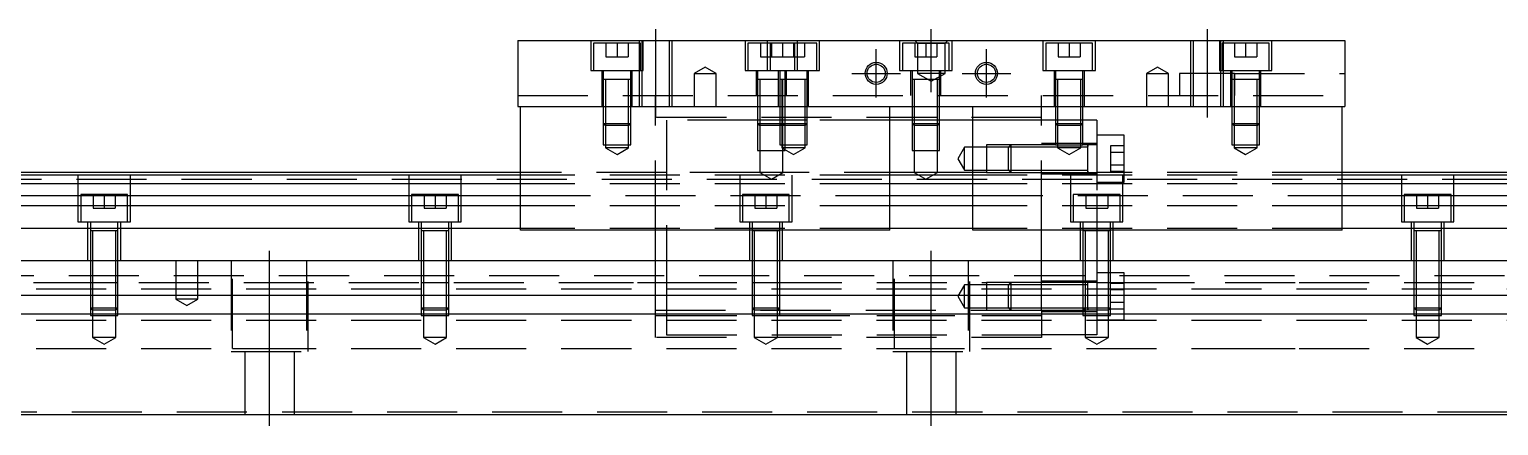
# Model space of a CAD drawing. Extents: x -20 to 1041, y -289 to 102.
# Drawn here: x 246.4 to 512.9, y -233.5 to -161.5 of the extents above; entities that cross this region are included whole.
import ezdxf

# ---------------------------------------------------------------- set-up
doc = ezdxf.new("R2010")
doc.units = 0
doc.linetypes.add('CENTER', pattern=[50.8, 31.75, -6.35, 6.35, -6.35])
doc.linetypes.add('DASHED', pattern=[19.05, 12.7, -6.35])
doc.layers.get('0').update_dxf_attribs({"linetype": 'CONTINUOUS'})
doc.layers.add('CENTER', color=1, linetype='CENTER')

msp = doc.modelspace()

# ---------------------------------------------------------------- linework, layer by layer
at = {"color": 7, "linetype": 'CONTINUOUS'}
for p, q in [((335, -163.53), (335, -175.53)), ((335, -163.53), (485, -163.53)), ((485, -163.53), (485, -175.53)), ((335, -175.53), (485, -175.53)), ((335.5, -198.03), (335.5, -175.53)), ((402.5, -198.03), (402.5, -175.53)), ((417.5, -198.03), (417.5, -175.53)), ((484.5, -198.03), (484.5, -175.53)), ((438.4, -182.93), (438.4, -182.529994)), ((335.5, -188.03), (0, -188.03)), ((335.5, -187.53), (28, -187.53)), ((417.5, -188.03), (402.5, -188.03)), ((438.4, -187.530006), (438.4, -187.13)), ((763, -187.53), (484.5, -187.53)), ((820, -188.03), (484.5, -188.03)), ((335.5, -189.569608), (0, -189.569608)), ((0, -191.690392), (335.5, -191.690392)), ((417.5, -189.569608), (402.5, -189.569608)), ((402.5, -191.690392), (417.5, -191.690392)), ((820, -189.569608), (484.5, -189.569608)), ((484.5, -191.690392), (820, -191.690392)), ((335.5, -193.600532), (0, -193.600532)), ((417.5, -193.600532), (402.5, -193.600532)), ((820, -193.600532), (484.5, -193.600532)), ((335.5, -197.711934), (0, -197.711934)), ((402.5, -198.03), (335.5, -198.03)), ((417.5, -197.711934), (402.5, -197.711934)), ((484.5, -198.03), (417.5, -198.03)), ((820, -197.711934), (484.5, -197.711934)), ((0, -203.53), (820, -203.53)), ((0, -209.83), (820, -209.83)), ((438.4, -209.879968), (438.4, -209.83)), ((438.4, -212.530006), (438.4, -212.529148)), ((0, -213.23), (820, -213.23)), ((0, -231.53), (820, -231.53))]:
    msp.add_line(p, q, dxfattribs=at)
at = {"color": 3, "linetype": 'DASHED'}
for p, q in [((348.25, -163.53), (348.25, -169.03)), ((357.25, -164.03), (348.75, -164.03)), ((348.75, -164.03), (348.75, -169.03)), ((351, -164.03), (351, -166.53)), ((353, -164.03), (353, -166.53)), ((355, -164.03), (355, -166.53)), ((357.000006, -163.53), (357.000006, -175.53)), ((357.25, -169.03), (357.25, -164.03)), ((357.5, -163.53), (357.5, -175.53)), ((357.75, -169.03), (357.75, -163.53)), ((362.5, -175.53), (362.5, -163.53)), ((362.999994, -175.53), (362.999994, -163.53)), ((376.25, -163.53), (376.25, -169.03)), ((385.25, -164.03), (376.75, -164.03)), ((376.75, -164.03), (376.75, -169.03)), ((379, -164.03), (379, -166.53)), ((380.25, -163.53), (380.25, -169.03)), ((389.25, -164.03), (380.75, -164.03)), ((380.75, -164.03), (380.75, -169.03)), ((381, -164.03), (381, -166.53)), ((383, -164.03), (383, -166.53)), ((383, -164.03), (383, -166.53)), ((385, -164.03), (385, -166.53)), ((385.25, -169.03), (385.25, -164.03)), ((385.75, -169.03), (385.75, -163.53)), ((387, -164.03), (387, -166.53)), ((389.25, -169.03), (389.25, -164.03)), ((389.75, -169.03), (389.75, -163.53)), ((404.25, -163.53), (404.25, -169.03)), ((413.25, -164.03), (404.75, -164.03)), ((404.75, -164.03), (404.75, -169.03)), ((407.5, -164.03), (407, -163.53)), ((407, -164.03), (407, -166.53)), ((407.5, -164.03), (407.5, -169.53)), ((407.5, -164.03), (412.5, -164.03)), ((409, -164.03), (409, -166.53)), ((411, -164.03), (411, -166.53)), ((412.5, -164.03), (413, -163.53)), ((412.5, -169.53), (412.5, -164.03)), ((413.25, -169.03), (413.25, -164.03)), ((413.75, -169.03), (413.75, -163.53)), ((430.25, -163.53), (430.25, -169.03)), ((439.25, -164.03), (430.75, -164.03)), ((430.75, -164.03), (430.75, -169.03)), ((433, -164.03), (433, -166.53)), ((435, -164.03), (435, -166.53)), ((437, -164.03), (437, -166.53)), ((439.25, -169.03), (439.25, -164.03)), ((439.75, -169.03), (439.75, -163.53)), ((457.000006, -163.53), (457.000006, -175.53)), ((457.5, -163.53), (457.5, -175.53)), ((462.25, -163.53), (462.25, -169.03)), ((462.5, -175.53), (462.5, -163.53)), ((471.25, -164.03), (462.75, -164.03)), ((462.75, -164.03), (462.75, -169.03)), ((462.999994, -175.53), (462.999994, -163.53)), ((465, -164.03), (465, -166.53)), ((467, -164.03), (467, -166.53)), ((469, -164.03), (469, -166.53)), ((471.25, -169.03), (471.25, -164.03)), ((471.75, -169.03), (471.75, -163.53)), ((351, -166.53), (353, -166.53)), ((353, -166.53), (355, -166.53)), ((379, -166.53), (381, -166.53)), ((381, -166.53), (383, -166.53)), ((383, -166.53), (385, -166.53)), ((385, -166.53), (387, -166.53)), ((407, -166.53), (409, -166.53)), ((409, -166.53), (411, -166.53)), ((433, -166.53), (435, -166.53)), ((435, -166.53), (437, -166.53)), ((465, -166.53), (467, -166.53)), ((467, -166.53), (469, -166.53)), ((348.25, -169.03), (357.75, -169.03)), ((350.25, -169.03), (350.25, -175.53)), ((350.5, -169.03), (350.5, -170.63)), ((355.5, -170.63), (355.5, -169.03)), ((355.75, -175.53), (355.75, -169.03)), ((369, -168.3753), (367, -169.53)), ((367, -169.53), (369, -169.53)), ((367, -169.53), (367, -175.53)), ((371, -169.53), (369, -168.3753)), ((369, -169.53), (371, -169.53)), ((371, -175.53), (371, -169.53)), ((376.25, -169.03), (385.75, -169.03)), ((378.25, -169.03), (378.25, -173.53)), ((378.5, -169.03), (378.5, -170.63)), ((380.25, -169.03), (389.75, -169.03)), ((382.25, -169.03), (382.25, -175.53)), ((382.5, -169.03), (382.5, -170.63)), ((383.5, -170.63), (383.5, -169.03)), ((383.75, -173.53), (383.75, -169.03)), ((387.5, -170.63), (387.5, -169.03)), ((387.75, -175.53), (387.75, -169.03)), ((404.25, -169.03), (413.75, -169.03)), ((406.25, -169.03), (406.25, -173.53)), ((406.5, -169.03), (406.5, -170.63)), ((412.5, -169.53), (407.5, -169.53)), ((407.5, -169.53), (410, -170.973376)), ((410, -170.973376), (412.5, -169.53)), ((411.5, -170.63), (411.5, -169.03)), ((411.75, -173.53), (411.75, -169.03)), ((430.25, -169.03), (439.75, -169.03)), ((432.25, -169.03), (432.25, -175.53)), ((432.5, -169.03), (432.5, -170.63)), ((437.5, -170.63), (437.5, -169.03)), ((437.75, -175.53), (437.75, -169.03)), ((451, -168.3753), (449, -169.53)), ((449, -169.53), (451, -169.53)), ((449, -169.53), (449, -175.53)), ((453, -169.53), (451, -168.3753)), ((451, -169.53), (453, -169.53)), ((453, -175.53), (453, -169.53)), ((455, -169.53), (455, -173.53)), ((465, -169.53), (455, -169.53)), ((462.25, -169.03), (471.75, -169.03)), ((464.25, -169.03), (464.25, -175.53)), ((464.5, -169.03), (464.5, -170.63)), ((465, -169.53), (485, -169.53)), ((465, -173.53), (465, -169.53)), ((465, -169.53), (465, -170.63)), ((469.5, -170.63), (469.5, -169.03)), ((469.75, -175.53), (469.75, -169.03)), ((350.5, -170.625), (350.5, -170.63)), ((350.757468, -170.63), (350.5, -170.63)), ((350.5, -170.63), (350.5, -175.52998)), ((350.5, -170.63), (350.5, -170.635)), ((355.242552, -170.63), (350.757468, -170.63)), ((350.9, -170.63), (350.9, -175.52998)), ((355.1, -175.52998), (355.1, -170.63)), ((355.5, -170.63), (355.242552, -170.63)), ((355.5, -170.63), (355.5, -170.625)), ((355.5, -175.52998), (355.5, -170.63)), ((355.5, -170.635), (355.5, -170.63)), ((378.5, -170.625), (378.5, -170.63)), ((378.757468, -170.63), (378.5, -170.63)), ((378.5, -170.63), (378.5, -173.52998)), ((378.5, -170.63), (378.5, -170.635)), ((382.300194, -170.63), (378.757468, -170.63)), ((378.9, -170.63), (378.9, -173.52998)), ((382.5, -170.625), (382.5, -170.63)), ((383.5, -170.63), (382.5, -170.63)), ((382.757468, -170.63), (382.5, -170.63)), ((382.5, -170.63), (382.5, -175.52998)), ((382.5, -170.63), (382.5, -170.635)), ((387.242552, -170.63), (382.757468, -170.63)), ((382.9, -170.63), (382.9, -175.52998)), ((383.1, -173.52998), (383.1, -170.63)), ((383.5, -170.63), (383.5, -170.625)), ((383.5, -173.52998), (383.5, -170.63)), ((383.5, -170.635), (383.5, -170.63)), ((387.1, -175.52998), (387.1, -170.63)), ((387.5, -170.63), (387.242552, -170.63)), ((387.5, -170.63), (387.5, -170.625)), ((387.5, -175.52998), (387.5, -170.63)), ((387.5, -170.635), (387.5, -170.63)), ((406.5, -170.625), (406.5, -170.63)), ((406.757468, -170.63), (406.5, -170.63)), ((406.5, -170.63), (406.5, -170.635)), ((406.5, -170.63), (406.5, -173.52998)), ((411.242552, -170.63), (406.757468, -170.63)), ((406.9, -170.63), (406.9, -173.52998)), ((411.1, -173.52998), (411.1, -170.63)), ((411.5, -170.63), (411.242552, -170.63)), ((411.5, -170.63), (411.5, -170.625)), ((411.5, -170.635), (411.5, -170.63)), ((411.5, -173.52998), (411.5, -170.63)), ((432.5, -170.625), (432.5, -170.63)), ((432.757468, -170.63), (432.5, -170.63)), ((432.5, -170.63), (432.5, -170.635)), ((432.5, -170.63), (432.5, -175.52998)), ((437.242552, -170.63), (432.757468, -170.63)), ((432.9, -170.63), (432.9, -175.52998)), ((437.1, -175.52998), (437.1, -170.63)), ((437.5, -170.63), (437.242552, -170.63)), ((437.5, -170.63), (437.5, -170.625)), ((437.5, -170.635), (437.5, -170.63)), ((437.5, -175.52998), (437.5, -170.63)), ((464.5, -170.625), (464.5, -170.63)), ((464.757468, -170.63), (464.5, -170.63)), ((464.5, -170.63), (464.5, -175.52998)), ((464.5, -170.63), (464.5, -170.635)), ((469.242552, -170.63), (464.757468, -170.63)), ((464.9, -170.63), (464.9, -175.52998)), ((465, -170.63), (465, -173.53)), ((469.1, -175.52998), (469.1, -170.63)), ((469.5, -170.63), (469.242552, -170.63)), ((469.5, -170.63), (469.5, -170.625)), ((469.5, -175.52998), (469.5, -170.63)), ((469.5, -170.635), (469.5, -170.63)), ((335, -173.53), (485, -173.53)), ((350.5, -175.53), (350.5, -178.63)), ((350.500006, -175.53), (350.500006, -178.630006)), ((350.9, -175.53), (350.9, -179.03)), ((355.1, -179.03), (355.1, -175.53)), ((355.499994, -178.630006), (355.499994, -175.53)), ((355.5, -178.63), (355.5, -175.53)), ((360, -175.53), (360, -173.53)), ((360, -198.03), (360, -175.53)), ((378.5, -173.53), (378.5, -175.53)), ((378.5, -175.53), (378.5, -178.63)), ((378.500006, -173.53), (378.500006, -175.53)), ((378.500006, -175.53), (378.500006, -178.630006)), ((378.9, -173.53), (378.9, -175.53)), ((378.9, -175.53), (378.9, -179.03)), ((382.5, -175.53), (382.5, -178.63)), ((382.500006, -175.53), (382.500006, -178.630006)), ((382.9, -175.53), (382.9, -179.03)), ((383.1, -175.53), (383.1, -173.53)), ((383.1, -179.03), (383.1, -175.53)), ((383.499994, -175.53), (383.499994, -173.53)), ((383.499994, -178.630006), (383.499994, -175.53)), ((383.5, -175.53), (383.5, -173.53)), ((383.5, -178.63), (383.5, -175.53)), ((387.1, -179.03), (387.1, -175.53)), ((387.499994, -178.630006), (387.499994, -175.53)), ((387.5, -178.63), (387.5, -175.53)), ((406.5, -173.53), (406.5, -175.53)), ((406.5, -175.53), (406.5, -178.63)), ((406.500006, -173.53), (406.500006, -175.53)), ((406.500006, -175.53), (406.500006, -178.630006)), ((406.9, -173.53), (406.9, -175.53)), ((406.9, -175.53), (406.9, -179.03)), ((411.1, -175.53), (411.1, -173.53)), ((411.1, -179.03), (411.1, -175.53)), ((411.499994, -175.53), (411.499994, -173.53)), ((411.499994, -178.630006), (411.499994, -175.53)), ((411.5, -175.53), (411.5, -173.53)), ((411.5, -178.63), (411.5, -175.53)), ((430, -175.53), (430, -173.53)), ((430, -198.03), (430, -175.53)), ((432.5, -175.53), (432.5, -178.63)), ((432.500006, -175.53), (432.500006, -178.630006)), ((432.9, -175.53), (432.9, -179.03)), ((437.1, -179.03), (437.1, -175.53)), ((437.499994, -178.630006), (437.499994, -175.53)), ((437.5, -178.63), (437.5, -175.53)), ((464.5, -175.53), (464.5, -178.63)), ((464.500006, -175.53), (464.500006, -178.630006)), ((464.9, -175.53), (464.9, -179.03)), ((469.1, -179.03), (469.1, -175.53)), ((469.499994, -178.630006), (469.499994, -175.53)), ((469.5, -178.63), (469.5, -175.53)), ((430, -177.53), (360, -177.53)), ((362, -178.03), (362, -198.03)), ((378.5, -178.03), (362, -178.03)), ((378.9, -178.03), (378.5, -178.03)), ((382.5, -178.03), (378.9, -178.03)), ((382.9, -178.03), (382.5, -178.03)), ((383.1, -178.03), (382.9, -178.03)), ((383.5, -178.03), (383.1, -178.03)), ((387.1, -178.03), (383.5, -178.03)), ((387.5, -178.03), (387.1, -178.03)), ((402.5, -178.03), (387.5, -178.03)), ((406.5, -178.03), (402.5, -178.03)), ((406.9, -178.03), (406.5, -178.03)), ((411.1, -178.03), (406.9, -178.03)), ((411.5, -178.03), (411.1, -178.03)), ((417.5, -178.03), (411.5, -178.03)), ((430, -178.03), (417.5, -178.03)), ((432.5, -178.03), (430, -178.03)), ((432.9, -178.03), (432.5, -178.03)), ((437.1, -178.03), (432.9, -178.03)), ((437.5, -178.03), (437.1, -178.03)), ((440, -178.03), (437.5, -178.03)), ((440, -178.03), (440, -191.53)), ((350.5, -178.63), (355.5, -178.63)), ((350.5, -178.63), (350.9, -179.03)), ((350.500006, -178.63002), (350.500006, -182.53)), ((355.1, -179.03), (350.9, -179.03)), ((350.9, -179.03002), (350.9, -182.53)), ((355.1, -179.03), (355.5, -178.63)), ((355.1, -182.53), (355.1, -179.03002)), ((355.499994, -182.53), (355.499994, -178.63002)), ((378.5, -178.63), (383.499994, -178.63)), ((378.5, -178.63), (378.9, -179.03)), ((378.500006, -178.63002), (378.500006, -183.53)), ((383.1, -179.03), (378.9, -179.03)), ((378.9, -179.03002), (378.9, -183.53)), ((382.5, -178.63), (387.5, -178.63)), ((382.5, -178.63), (382.9, -179.03)), ((382.500006, -178.63002), (382.500006, -182.53)), ((382.9, -179.03), (382.500006, -179.03)), ((387.1, -179.03), (382.9, -179.03)), ((382.9, -179.03002), (382.9, -182.53)), ((383.1, -179.03), (383.5, -178.63)), ((383.1, -183.53), (383.1, -179.03002)), ((383.499994, -179.03), (383.499994, -178.63002)), ((383.499994, -182.53), (383.499994, -179.03)), ((387.1, -179.03), (387.5, -178.63)), ((387.1, -182.53), (387.1, -179.03002)), ((387.499994, -182.53), (387.499994, -178.63002)), ((406.5, -178.63), (411.5, -178.63)), ((406.5, -178.63), (406.9, -179.03)), ((406.500006, -178.63002), (406.500006, -183.53)), ((411.1, -179.03), (406.9, -179.03)), ((406.9, -179.03002), (406.9, -183.53)), ((411.1, -179.03), (411.5, -178.63)), ((411.1, -183.53), (411.1, -179.03002)), ((411.499994, -183.53), (411.499994, -178.63002)), ((432.5, -178.63), (437.5, -178.63)), ((432.5, -178.63), (432.9, -179.03)), ((432.500006, -178.63002), (432.500006, -182.53)), ((437.1, -179.03), (432.9, -179.03)), ((432.9, -179.03002), (432.9, -182.53)), ((437.1, -179.03), (437.5, -178.63)), ((437.1, -182.53), (437.1, -179.03002)), ((437.499994, -182.53), (437.499994, -178.63002)), ((445, -180.78), (440, -180.78)), ((445, -189.28), (445, -180.78)), ((464.5, -178.63), (469.5, -178.63)), ((464.5, -178.63), (464.9, -179.03)), ((464.500006, -178.63002), (464.500006, -182.53)), ((469.1, -179.03), (464.9, -179.03)), ((464.9, -179.03002), (464.9, -182.53)), ((469.1, -179.03), (469.5, -178.63)), ((469.1, -182.53), (469.1, -179.03002)), ((469.499994, -182.53), (469.499994, -178.63002)), ((350.500006, -182.53), (355.499994, -182.53)), ((350.9, -182.53), (350.9, -183.03)), ((355.1, -183.03), (350.9, -183.03)), ((350.9, -183.03), (353, -184.242436)), ((353, -184.242436), (355.1, -183.03)), ((355.1, -183.03), (355.1, -182.53)), ((378.500006, -183.53), (383.499994, -183.53)), ((378.9, -183.53), (378.9, -187.53)), ((382.500006, -182.53), (387.499994, -182.53)), ((382.9, -182.53), (382.9, -183.03)), ((387.1, -183.03), (382.9, -183.03)), ((382.9, -183.03), (385, -184.242436)), ((383.1, -187.53), (383.1, -183.53)), ((383.499994, -183.53), (383.499994, -182.53)), ((385, -184.242436), (387.1, -183.03)), ((387.1, -183.03), (387.1, -182.53)), ((406.500006, -183.53), (411.499994, -183.53)), ((406.9, -183.53), (406.9, -187.53)), ((411.1, -187.53), (411.1, -183.53)), ((416, -182.93), (414.787564, -185.03)), ((416, -187.13), (416, -182.93)), ((420, -182.93), (416, -182.93)), ((420, -182.530006), (420, -187.529994)), ((424.39998, -182.530006), (420, -182.530006)), ((423.99998, -182.93), (420, -182.93)), ((424.4, -182.53), (424, -182.93)), ((424, -187.13), (424, -182.93)), ((430, -182.93), (424, -182.93)), ((430, -182.530006), (424.399994, -182.530006)), ((424.4, -182.53), (424.4, -187.53)), ((430, -182.53), (424.4, -182.53)), ((440, -182.28), (430, -182.28)), ((432.500006, -182.53), (430.00002, -182.53)), ((438.4, -182.93), (430.00002, -182.93)), ((432.500006, -182.53), (437.499994, -182.53)), ((432.9, -182.53), (432.9, -183.03)), ((437.1, -183.03), (432.9, -183.03)), ((432.9, -183.03), (435, -184.242436)), ((435, -184.242436), (437.1, -183.03)), ((437.1, -183.03), (437.1, -182.53)), ((438.405, -182.53), (437.499994, -182.53)), ((440, -182.53), (438.395, -182.53)), ((438.4, -182.787468), (438.4, -182.53)), ((438.4, -182.53), (438.4, -182.787448)), ((438.4, -182.787468), (438.4, -182.53)), ((438.4, -184.879954), (438.4, -182.787468)), ((442.5, -182.720598), (442.5, -183.8753)), ((445, -182.720598), (442.5, -182.720598)), ((464.500006, -182.53), (469.499994, -182.53)), ((464.9, -182.53), (464.9, -183.03)), ((469.1, -183.03), (464.9, -183.03)), ((464.9, -183.03), (467, -184.242436)), ((467, -184.242436), (469.1, -183.03)), ((469.1, -183.03), (469.1, -182.53)), ((414.787564, -185.03), (416, -187.13)), ((438.4, -187.272552), (438.4, -184.879954)), ((442.5, -183.8753), (442.5, -186.1847)), ((445, -183.8753), (442.5, -183.8753)), ((442.5, -186.1847), (442.5, -187.339402)), ((445, -186.1847), (442.5, -186.1847)), ((763, -188.78), (25, -188.78)), ((255.25, -188.03), (255.25, -196.53)), ((264.75, -196.53), (264.75, -188.03)), ((315.25, -188.03), (315.25, -196.53)), ((324.75, -196.53), (324.75, -188.03)), ((361.99998, -187.53), (335.5, -187.53)), ((402.5, -188.03), (335.5, -188.03)), ((378.9, -187.53), (362, -187.53)), ((375.25, -188.03), (375.25, -196.53)), ((383.1, -187.53), (378.9, -187.53)), ((378.9, -187.53), (381, -188.742436)), ((381, -188.742436), (383.1, -187.53)), ((406.9, -187.53), (383.1, -187.53)), ((384.75, -196.53), (384.75, -188.03)), ((411.1, -187.53), (406.9, -187.53)), ((406.9, -187.53), (409, -188.742436)), ((409, -188.742436), (411.1, -187.53)), ((419.99998, -187.53), (411.1, -187.53)), ((416, -187.13), (420, -187.13)), ((484.5, -188.03), (417.5, -188.03)), ((420, -187.13), (423.99998, -187.13)), ((420, -187.529994), (424.39998, -187.529994)), ((424, -187.13), (424.4, -187.53)), ((424, -187.13), (430, -187.13)), ((424.4, -187.529994), (430, -187.529994)), ((424.4, -187.53), (430, -187.53)), ((430, -187.78), (440, -187.78)), ((430.00002, -187.13), (438.4, -187.13)), ((430.00002, -187.53), (438.405, -187.53)), ((435.25, -188.03), (435.25, -196.53)), ((438.395, -187.53), (440, -187.53)), ((438.4, -187.53), (438.4, -187.272552)), ((438.4, -187.272602), (438.4, -187.53)), ((484.5, -187.53), (440.00002, -187.53)), ((445, -187.339402), (442.5, -187.339402)), ((444.75, -196.53), (444.75, -188.03)), ((495.25, -188.03), (495.25, -196.53)), ((504.75, -196.53), (504.75, -188.03)), ((264.25, -191.53), (255.75, -191.53)), ((255.75, -191.53), (255.75, -196.53)), ((258, -191.53), (258, -194.03)), ((260, -191.53), (260, -194.03)), ((262, -191.53), (262, -194.03)), ((264.25, -196.53), (264.25, -191.53)), ((324.25, -191.53), (315.75, -191.53)), ((315.75, -191.53), (315.75, -196.53)), ((318, -191.53), (318, -194.03)), ((320, -191.53), (320, -194.03)), ((322, -191.53), (322, -194.03)), ((324.25, -196.53), (324.25, -191.53)), ((402.5, -189.569608), (335.5, -189.569608)), ((335.5, -191.690392), (402.5, -191.690392)), ((384.25, -191.53), (375.75, -191.53)), ((375.75, -191.53), (375.75, -196.53)), ((378, -191.53), (378, -194.03)), ((380, -191.53), (380, -194.03)), ((382, -191.53), (382, -194.03)), ((384.25, -196.53), (384.25, -191.53)), ((484.5, -189.569608), (417.5, -189.569608)), ((417.5, -191.690392), (484.5, -191.690392)), ((444.25, -191.53), (435.75, -191.53)), ((435.75, -191.53), (435.75, -196.53)), ((438, -191.53), (438, -194.03)), ((440, -189.28), (445, -189.28)), ((440, -191.53), (440, -194.03)), ((442, -191.53), (442, -194.03)), ((444.25, -196.53), (444.25, -191.53)), ((504.25, -191.53), (495.75, -191.53)), ((495.75, -191.53), (495.75, -196.53)), ((498, -191.53), (498, -194.03)), ((500, -191.53), (500, -194.03)), ((502, -191.53), (502, -194.03)), ((504.25, -196.53), (504.25, -191.53)), ((258, -194.03), (260, -194.03)), ((260, -194.03), (262, -194.03)), ((318, -194.03), (320, -194.03)), ((320, -194.03), (322, -194.03)), ((402.5, -193.600532), (335.5, -193.600532)), ((378, -194.03), (380, -194.03)), ((380, -194.03), (382, -194.03)), ((484.5, -193.600532), (417.5, -193.600532)), ((438, -194.03), (440, -194.03)), ((440, -194.03), (442, -194.03)), ((440, -194.03), (440, -196.53)), ((498, -194.03), (500, -194.03)), ((500, -194.03), (502, -194.03)), ((255.25, -196.53), (264.75, -196.53)), ((257, -196.53), (257, -203.53)), ((257.5, -196.53), (257.5, -198.13)), ((262.5, -198.13), (262.5, -196.53)), ((263, -203.53), (263, -196.53)), ((315.25, -196.53), (324.75, -196.53)), ((317, -196.53), (317, -203.53)), ((317.5, -196.53), (317.5, -198.13)), ((322.5, -198.13), (322.5, -196.53)), ((323, -203.53), (323, -196.53)), ((375.25, -196.53), (384.75, -196.53)), ((377, -196.53), (377, -203.53)), ((377.5, -196.53), (377.5, -198.13)), ((382.5, -198.13), (382.5, -196.53)), ((383, -203.53), (383, -196.53)), ((435.25, -196.53), (444.75, -196.53)), ((437, -196.53), (437, -203.53)), ((437.5, -196.53), (437.5, -198.03)), ((440, -196.53), (440, -198.03)), ((442.5, -198.03), (442.5, -196.53)), ((443, -203.53), (443, -196.53)), ((495.25, -196.53), (504.75, -196.53)), ((497, -196.53), (497, -203.53)), ((497.5, -196.53), (497.5, -198.13)), ((502.5, -198.13), (502.5, -196.53)), ((503, -203.53), (503, -196.53)), ((257.5, -198.125), (257.5, -198.13)), ((262.5, -198.13), (257.5, -198.13)), ((257.5, -198.13), (257.5, -198.135)), ((257.5, -198.13), (257.5, -203.52998)), ((257.9, -198.13), (257.9, -203.52998)), ((262.1, -203.52998), (262.1, -198.13)), ((262.5, -198.13), (262.5, -198.125)), ((262.5, -198.135), (262.5, -198.13)), ((262.5, -203.52998), (262.5, -198.13)), ((317.5, -198.125), (317.5, -198.13)), ((322.5, -198.13), (317.5, -198.13)), ((317.5, -198.13), (317.5, -198.135)), ((317.5, -198.13), (317.5, -203.52998)), ((317.9, -198.13), (317.9, -203.52998)), ((322.1, -203.52998), (322.1, -198.13)), ((322.5, -198.13), (322.5, -198.125)), ((322.5, -198.135), (322.5, -198.13)), ((322.5, -203.52998), (322.5, -198.13)), ((402.5, -197.711934), (335.5, -197.711934)), ((360, -203.53), (360, -198.03)), ((362, -198.03), (362, -203.53)), ((377.5, -198.125), (377.5, -198.13)), ((382.5, -198.13), (377.5, -198.13)), ((377.5, -198.13), (377.5, -198.135)), ((377.5, -198.13), (377.5, -203.52998)), ((377.9, -198.13), (377.9, -203.52998)), ((382.1, -203.52998), (382.1, -198.13)), ((382.5, -198.13), (382.5, -198.125)), ((382.5, -198.135), (382.5, -198.13)), ((382.5, -203.52998), (382.5, -198.13)), ((484.5, -197.711934), (417.5, -197.711934)), ((430, -203.53), (430, -198.03)), ((442.500006, -198.13), (437.499994, -198.13)), ((442.500006, -198.13), (437.499994, -198.13)), ((442.500006, -198.13), (437.499994, -198.13)), ((437.5, -198.03), (437.5, -198.13)), ((437.5, -198.125), (437.5, -198.13)), ((437.5, -198.13), (437.5, -198.135)), ((437.5, -198.13), (437.5, -203.52998)), ((437.9, -198.13), (437.9, -203.52998)), ((440, -198.03), (440, -198.13)), ((440, -198.13), (440, -203.53)), ((442.1, -203.52998), (442.1, -198.13)), ((442.5, -198.13), (442.5, -198.03)), ((442.5, -198.13), (442.5, -198.125)), ((442.5, -198.135), (442.5, -198.13)), ((442.5, -203.52998), (442.5, -198.13)), ((497.5, -198.125), (497.5, -198.13)), ((502.5, -198.13), (497.5, -198.13)), ((497.5, -198.13), (497.5, -198.135)), ((497.5, -198.13), (497.5, -203.52998)), ((497.9, -198.13), (497.9, -203.52998)), ((502.1, -203.52998), (502.1, -198.13)), ((502.5, -198.13), (502.5, -198.125)), ((502.5, -198.135), (502.5, -198.13)), ((502.5, -203.52998), (502.5, -198.13)), ((257.5, -203.53), (257.5, -209.83)), ((257.500006, -203.53), (257.500006, -209.83)), ((257.9, -203.53), (257.9, -209.83)), ((262.1, -209.83), (262.1, -203.53)), ((262.499994, -209.83), (262.499994, -203.53)), ((262.5, -209.83), (262.5, -203.53)), ((273, -203.53), (273, -210.53)), ((277, -210.53), (277, -203.53)), ((283, -203.53), (283, -220.03)), ((283.291796, -219.53), (283.291796, -203.53)), ((296.708204, -203.53), (296.708204, -219.53)), ((297, -220.03), (297, -203.53)), ((317.5, -203.53), (317.5, -209.83)), ((317.500006, -203.53), (317.500006, -209.83)), ((317.9, -203.53), (317.9, -209.83)), ((322.1, -209.83), (322.1, -203.53)), ((322.499994, -209.83), (322.499994, -203.53)), ((322.5, -209.83), (322.5, -203.53)), ((360, -209.83), (360, -203.53)), ((362, -203.53), (362, -209.83)), ((377.5, -203.53), (377.5, -209.83)), ((377.500006, -203.53), (377.500006, -209.83)), ((377.9, -203.53), (377.9, -209.83)), ((382.1, -209.83), (382.1, -203.53)), ((382.499994, -209.83), (382.499994, -203.53)), ((382.5, -209.83), (382.5, -203.53)), ((403, -203.53), (403, -220.03)), ((403.291796, -219.53), (403.291796, -203.53)), ((416.708204, -203.53), (416.708204, -219.53)), ((417, -220.03), (417, -203.53)), ((430, -209.83), (430, -203.53)), ((437.5, -203.53), (437.5, -209.83)), ((437.500006, -203.53), (437.500006, -209.83)), ((437.9, -203.53), (437.9, -209.83)), ((440, -203.53), (440, -209.83)), ((442.1, -209.83), (442.1, -203.53)), ((442.499994, -209.83), (442.499994, -203.53)), ((442.5, -209.83), (442.5, -203.53)), ((497.5, -203.53), (497.5, -209.83)), ((497.500006, -203.53), (497.500006, -209.83)), ((497.9, -203.53), (497.9, -209.83)), ((502.1, -209.83), (502.1, -203.53)), ((502.499994, -209.83), (502.499994, -203.53)), ((502.5, -209.83), (502.5, -203.53)), ((25, -206.28), (763, -206.28)), ((56.708204, -207.53), (343.291796, -207.53)), ((257.5, -207.53), (257.9, -207.53)), ((257.9, -207.53), (262.1, -207.53)), ((262.1, -207.53), (262.5, -207.53)), ((317.5, -207.53), (317.9, -207.53)), ((317.9, -207.53), (322.1, -207.53)), ((322.1, -207.53), (322.5, -207.53)), ((343.291796, -207.53), (356.708204, -207.53)), ((356.708204, -207.53), (360, -207.53)), ((360, -207.53), (361.99998, -207.53)), ((362, -207.529994), (419.999982, -207.529994)), ((362, -207.53), (419.99998, -207.53)), ((377.5, -207.53), (377.9, -207.53)), ((377.9, -207.53), (382.1, -207.53)), ((382.1, -207.53), (382.5, -207.53)), ((420, -207.530006), (420, -212.529994)), ((424.39998, -207.530006), (420, -207.530006)), ((424.4, -207.53), (424, -207.93)), ((430, -207.530006), (424.399994, -207.530006)), ((424.4, -207.53), (424.4, -209.83)), ((430, -207.53), (424.4, -207.53)), ((440, -207.28), (430, -207.28)), ((437.5, -207.53), (430.00002, -207.53)), ((437.9, -207.53), (437.5, -207.53)), ((438.4, -207.53), (437.9, -207.53)), ((438.4, -207.53), (438.395, -207.53)), ((438.4, -207.787468), (438.4, -207.53)), ((438.405, -207.53), (438.4, -207.53)), ((440, -207.53), (438.4, -207.53)), ((438.4, -209.829974), (438.4, -207.787468)), ((442.1, -205.78), (440, -205.78)), ((440.00002, -207.53), (442.1, -207.53)), ((442.5, -205.78), (442.1, -205.78)), ((442.1, -207.53), (442.5, -207.53)), ((445, -205.78), (442.5, -205.78)), ((442.5, -207.53), (445, -207.53)), ((445, -207.720598), (442.5, -207.720598)), ((445, -209.83), (445, -205.78)), ((445, -207.53), (463.291796, -207.53)), ((463.291796, -207.53), (476.708204, -207.53)), ((476.708204, -207.53), (763.005, -207.53)), ((497.5, -207.53), (497.9, -207.53)), ((497.9, -207.53), (502.1, -207.53)), ((502.1, -207.53), (502.5, -207.53)), ((0, -208.68), (820, -208.68)), ((257.5, -209.83), (257.5, -212.13)), ((257.500006, -209.83), (257.500006, -212.130006)), ((257.9, -209.83), (257.9, -212.53)), ((262.1, -212.53), (262.1, -209.83)), ((262.499994, -212.130006), (262.499994, -209.83)), ((262.5, -212.13), (262.5, -209.83)), ((317.5, -209.83), (317.5, -212.13)), ((317.500006, -209.83), (317.500006, -212.130006)), ((317.9, -209.83), (317.9, -212.53)), ((322.1, -212.53), (322.1, -209.83)), ((322.499994, -212.130006), (322.499994, -209.83)), ((322.5, -212.13), (322.5, -209.83)), ((360, -212.53), (360, -209.83)), ((362, -209.83), (362, -213.23)), ((377.5, -209.83), (377.5, -212.13)), ((377.500006, -209.83), (377.500006, -212.130006)), ((377.9, -209.83), (377.9, -212.53)), ((382.1, -212.53), (382.1, -209.83)), ((382.499994, -212.130006), (382.499994, -209.83)), ((382.5, -212.13), (382.5, -209.83)), ((416, -207.93), (414.787564, -210.03)), ((414.787564, -210.03), (416, -212.13)), ((416, -212.13), (416, -207.93)), ((420, -207.93), (416, -207.93)), ((423.99998, -207.93), (420, -207.93)), ((424, -209.83), (424, -207.93)), ((430, -207.93), (424, -207.93)), ((424, -212.13), (424, -209.83)), ((424.4, -209.83), (424.4, -212.53)), ((430, -212.53), (430, -209.83)), ((437.5, -207.93), (430.00002, -207.93)), ((437.9, -207.93), (437.5, -207.93)), ((437.5, -209.83), (437.5, -212.13)), ((437.500006, -209.83), (437.500006, -212.130006)), ((438.4, -207.93), (437.9, -207.93)), ((437.9, -209.83), (437.9, -212.53)), ((438.4, -210.23002), (438.4, -209.829974)), ((438.4, -212.272552), (438.4, -210.23002)), ((440, -209.83), (440, -212.53)), ((442.1, -212.53), (442.1, -209.83)), ((442.499994, -212.130006), (442.499994, -209.83)), ((445, -208.8753), (442.5, -208.8753)), ((442.5, -212.13), (442.5, -209.83)), ((445, -213.23), (445, -209.83)), ((497.5, -209.83), (497.5, -212.13)), ((497.500006, -209.83), (497.500006, -212.130006)), ((497.9, -209.83), (497.9, -212.53)), ((502.1, -212.53), (502.1, -209.83)), ((502.499994, -212.130006), (502.499994, -209.83)), ((502.5, -212.13), (502.5, -209.83)), ((257.5, -212.13), (262.5, -212.13)), ((257.5, -212.13), (257.9, -212.53)), ((257.500006, -212.13002), (257.500006, -213.23)), ((262.1, -212.53), (257.9, -212.53)), ((257.9, -212.53002), (257.9, -213.53)), ((262.1, -212.53), (262.5, -212.13)), ((262.1, -213.53), (262.1, -212.53002)), ((262.499994, -213.23), (262.499994, -212.13002)), ((277, -210.53), (273, -210.53)), ((273, -210.53), (275, -211.6847)), ((275, -211.6847), (277, -210.53)), ((317.5, -212.13), (322.5, -212.13)), ((317.5, -212.13), (317.9, -212.53)), ((317.500006, -212.13002), (317.500006, -213.23)), ((322.1, -212.53), (317.9, -212.53)), ((317.9, -212.53002), (317.9, -213.53)), ((322.1, -212.53), (322.5, -212.13)), ((322.1, -213.53), (322.1, -212.53002)), ((322.499994, -213.23), (322.499994, -212.13002)), ((360, -213.23), (360, -212.53)), ((360, -212.53), (430, -212.53)), ((377.5, -212.13), (382.5, -212.13)), ((377.5, -212.13), (377.9, -212.53)), ((377.500006, -212.13002), (377.500006, -213.23)), ((382.1, -212.53), (377.9, -212.53)), ((377.9, -212.53002), (377.9, -213.53)), ((382.1, -212.53), (382.5, -212.13)), ((382.1, -213.53), (382.1, -212.53002)), ((382.499994, -213.23), (382.499994, -212.13002)), ((416, -212.13), (420, -212.13)), ((420, -212.13), (423.99998, -212.13)), ((424, -212.13), (430, -212.13)), ((424, -212.13), (424.4, -212.53)), ((430, -212.53), (430, -213.23)), ((430, -212.78), (440, -212.78)), ((430.00002, -212.13), (437.5, -212.13)), ((430.00002, -212.53), (437.500006, -212.53)), ((437.5, -212.13), (442.5, -212.13)), ((437.5, -212.13), (437.9, -212.53)), ((437.500006, -212.13002), (437.500006, -213.23)), ((437.500006, -212.53), (437.9, -212.53)), ((442.1, -212.53), (437.9, -212.53)), ((437.9, -212.53002), (437.9, -213.53)), ((438.4, -212.53), (438.4, -212.272552)), ((438.4, -212.272602), (438.4, -212.53)), ((440, -212.53), (440, -213.23)), ((442.1, -212.53), (442.5, -212.13)), ((442.1, -213.53), (442.1, -212.53002)), ((442.499994, -213.23), (442.499994, -212.13002)), ((445, -211.1847), (442.5, -211.1847)), ((445, -212.339402), (442.5, -212.339402)), ((497.5, -212.13), (502.5, -212.13)), ((497.5, -212.13), (497.9, -212.53)), ((497.500006, -212.13002), (497.500006, -213.23)), ((502.1, -212.53), (497.9, -212.53)), ((497.9, -212.53002), (497.9, -213.53)), ((502.1, -212.53), (502.5, -212.13)), ((502.1, -213.53), (502.1, -212.53002)), ((502.499994, -213.23), (502.499994, -212.13002)), ((0, -214.38), (820, -214.38)), ((257.500006, -213.23), (257.500006, -213.53)), ((257.500006, -213.53), (262.499994, -213.53)), ((257.9, -213.53), (257.9, -217.53)), ((262.1, -217.53), (262.1, -213.53)), ((262.499994, -213.53), (262.499994, -213.23)), ((317.500006, -213.23), (317.500006, -213.53)), ((317.500006, -213.53), (322.499994, -213.53)), ((317.9, -213.53), (317.9, -217.53)), ((322.1, -217.53), (322.1, -213.53)), ((322.499994, -213.53), (322.499994, -213.23)), ((360, -217.53), (360, -213.23)), ((360, -213.53), (377.500006, -213.53)), ((360, -213.53), (362, -213.53)), ((362, -213.23), (362, -217.03)), ((362, -213.53), (430, -213.53)), ((377.500006, -213.23), (377.500006, -213.53)), ((377.500006, -213.53), (382.499994, -213.53)), ((377.9, -213.53), (377.9, -217.53)), ((382.1, -217.53), (382.1, -213.53)), ((382.499994, -213.53), (382.499994, -213.23)), ((382.499994, -213.53), (430, -213.53)), ((430, -213.23), (430, -217.53)), ((437.500006, -213.23), (437.500006, -213.53)), ((437.500006, -213.53), (442.499994, -213.53)), ((437.9, -213.53), (437.9, -217.53)), ((440, -213.23), (440, -213.53)), ((440, -213.53), (440, -217.03)), ((440, -214.28), (445, -214.28)), ((442.1, -217.53), (442.1, -213.53)), ((442.499994, -213.53), (442.499994, -213.23)), ((445, -214.28), (445, -213.23)), ((497.500006, -213.23), (497.500006, -213.53)), ((497.500006, -213.53), (502.499994, -213.53)), ((497.9, -213.53), (497.9, -217.53)), ((502.1, -217.53), (502.1, -213.53)), ((502.499994, -213.53), (502.499994, -213.23)), ((262.1, -217.53), (257.9, -217.53)), ((257.9, -217.53), (260, -218.742436)), ((260, -218.742436), (262.1, -217.53)), ((322.1, -217.53), (317.9, -217.53)), ((317.9, -217.53), (320, -218.742436)), ((320, -218.742436), (322.1, -217.53)), ((430, -217.53), (360, -217.53)), ((362, -217.03), (430, -217.03)), ((382.1, -217.53), (377.9, -217.53)), ((377.9, -217.53), (380, -218.742436)), ((380, -218.742436), (382.1, -217.53)), ((440, -217.03), (430, -217.03)), ((442.1, -217.53), (437.9, -217.53)), ((437.9, -217.53), (440, -218.742436)), ((440, -218.742436), (442.1, -217.53)), ((502.1, -217.53), (497.9, -217.53)), ((497.9, -217.53), (500, -218.742436)), ((500, -218.742436), (502.1, -217.53)), ((0, -219.53), (463.291796, -219.53)), ((283, -220.03), (297, -220.03)), ((283.291796, -219.53), (296.708204, -219.53)), ((285.5, -220.03), (285.5, -231.53)), ((294.5, -231.53), (294.5, -220.03)), ((403, -220.03), (417, -220.03)), ((403.291796, -219.53), (416.708204, -219.53)), ((405.5, -220.03), (405.5, -231.53)), ((414.5, -231.53), (414.5, -220.03)), ((463.291796, -219.53), (476.708204, -219.53)), ((476.708204, -219.53), (763.291796, -219.53)), ((6.499992, -231.03), (820, -231.03))]:
    msp.add_line(p, q, dxfattribs=at)
at = {"color": 3, "linetype": 'CONTINUOUS'}
for centre in [(400, -169.53), (420, -169.53)]:
    msp.add_circle(centre, 2, dxfattribs=at)
at = {"color": 7, "linetype": 'CONTINUOUS'}
for centre in [(400, -169.53), (420, -169.53)]:
    msp.add_circle(centre, 1.65, dxfattribs=at)
at = {"layer": 'CENTER', "color": 1, "linetype": 'CENTER'}
for p, q in [((360, -161.53), (360, -177.53)), ((410, -172.973376), (410, -161.53)), ((460, -161.53), (460, -177.53)), ((400, -173.93), (400, -165.13)), ((420, -173.93), (420, -165.13)), ((395.6, -169.53), (404.4, -169.53)), ((415.6, -169.53), (424.4, -169.53)), ((290, -233.53), (290, -201.53)), ((410, -233.53), (410, -201.53))]:
    msp.add_line(p, q, dxfattribs=at)

doc.saveas('drawing.dxf')
